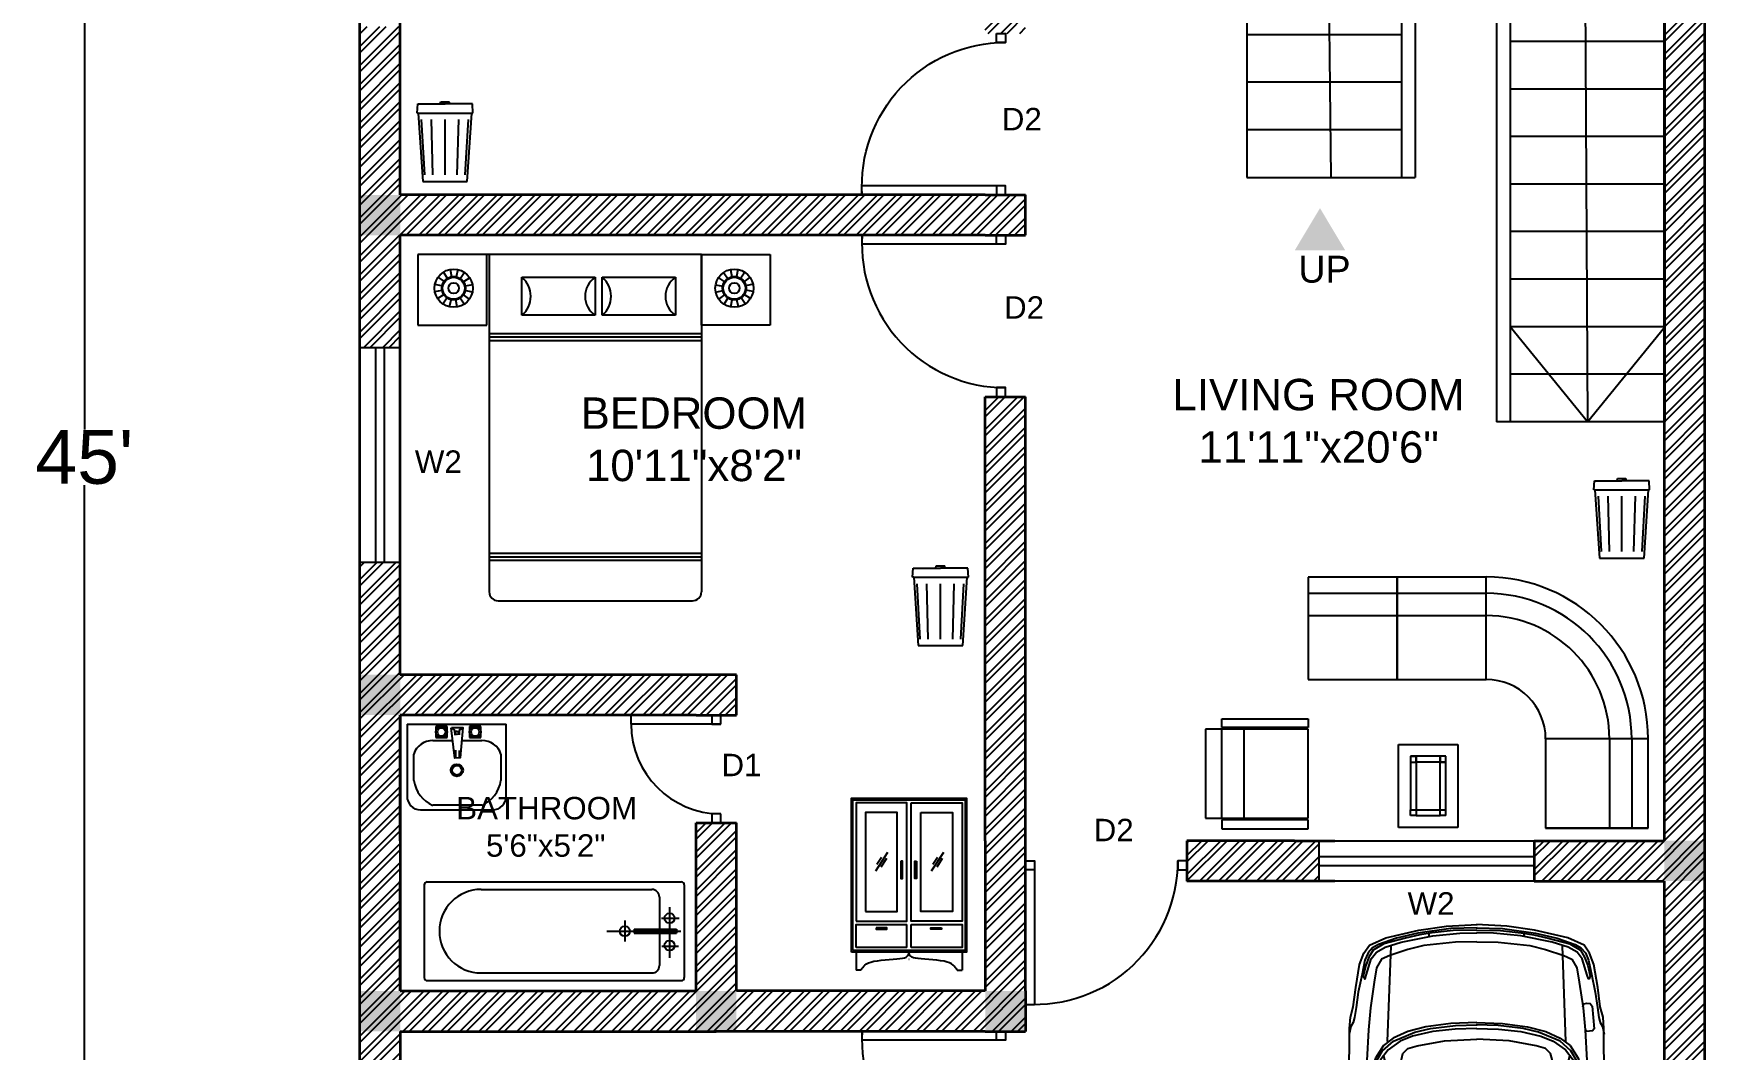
# Model space of a CAD drawing. Header units: inches. Extents: x 431 to 857, y 356 to 995.
# Drawn here: x 431.1 to 804, y 534.9 to 761.5 of the extents above; entities that cross this region are included whole.
import ezdxf

# ---------------------------------------------------------------- set-up
doc = ezdxf.new("R2010")
doc.units = ezdxf.units.IN
doc.header["$MEASUREMENT"] = 0
doc.layers.get('0').update_dxf_attribs({"color": 255})
doc.layers.get('Defpoints').update_dxf_attribs({"color": 255})
doc.layers.add('01.Wall', color=7, linetype='Continuous', lineweight=35)
for name, color, linetype in [('02.Window', 10, 'Continuous'), ('03.Doors', 30, 'Continuous'), ('05.Stairs', 50, 'Continuous'), ('06.Column', 255, 'Continuous'), ('07.Annotations', 255, 'Continuous'), ('08.Dimensions', 255, 'Continuous'), ('09.Hatching', 255, 'Continuous'), ('10.Labels', 255, 'Continuous'), ('11.Furniture', 252, 'Continuous'), ('ACCESORI', 255, 'Continuous'), ('cad-block.com', 3, 'Continuous'), ('MUEBLE', 255, 'Continuous'), ('VATDUNG', 255, 'Continuous')]:
    doc.layers.add(name, color=color, linetype=linetype)
doc.styles.get("Standard").update_dxf_attribs({"font": 'arial.ttf'})
doc.dimstyles.get("Standard").update_dxf_attribs({"dimtxt": 12, "dimasz": 3.625, "dimexe": 5, "dimexo": 3.6875, "dimgap": 0.09, "dimtad": 0, "dimtih": 1, "dimtoh": 1, "dimdec": 4, "dimzin": 0, "dimdsep": 46, "dimlunit": 4, "dimtxsty": 'Standard', "dimblk": 'OBLIQUE', "dimblk1": 'ARCHTICK', "dimblk2": 'OBLIQUE', "dimcen": 0.15625, "dimdle": 5, "dimclrd": 251, "dimclre": 251, "dimadec": 0, "dimazin": 0, "dimtfac": 1, "dimtdec": 4, "dimtofl": 0, "dimtmove": 0, "dimatfit": 3, "dimldrblk": 'OBLIQUE', "dimfxl": 0, "dimtolj": 1, "dimtzin": 0, "dimarcsym": 0})

# ---------------------------------------------------------------- blocks, each defined once
blk = doc.blocks.new('Staircase')
for p, q in [((-93.2, 152.6), (-93.2, 118.1)), ((-78.4, 152.6), (-93.2, 152.6)), ((-93.2, 116.6), (-57.2, 152.6)), ((-36, 152.6), (-78.4, 152.6)), ((-57.2, 152.6), (-57.2, 118.1)), ((-46.6, 152.6), (-46.6, 118.1)), ((-36, 152.6), (-36, 118.1)), ((0, 116.6), (-36, 152.6)), ((0, 152.6), (-36, 152.6)), ((0, 116.6), (0, 152.6)), ((-74.45, 54.5), (-75.2, 134.6)), ((-75.2, 134.6), (-18, 134.6)), ((-18, 134.6), (-17.25, 0)), ((-93.2, 118.1), (-93.2, 54.5)), ((-78.4, 116.6), (-93.2, 116.6)), ((-78.4, 116.6), (-58.7, 116.6)), ((-58.7, 115.1), (-58.7, 118.1)), ((-58.7, 118.1), (-57.2, 118.1)), ((-34.5, 118.1), (-57.2, 118.1)), ((-34.5, 118.1), (-34.5, 0)), ((0, 116.6), (-34.5, 116.6)), ((0, 116.6), (0, 0)), ((-58.7, 115.1), (-58.7, 54.5)), ((-55.7, 115.1), (-37.5, 115.1)), ((-55.7, 115.1), (-55.7, 54.5)), ((-37.5, 115.1), (-37.5, 0)), ((-58.7, 107.5), (-93.2, 107.5)), ((0, 106), (-34.5, 106)), ((-58.7, 96.9), (-93.2, 96.9)), ((0, 95.4), (-34.5, 95.4)), ((-58.7, 86.3), (-93.2, 86.3)), ((0, 84.8), (-34.5, 84.8)), ((-58.7, 75.7), (-93.2, 75.7)), ((0, 74.2), (-34.5, 74.2)), ((-58.7, 65.1), (-93.2, 65.1)), ((0, 63.6), (-34.5, 63.6)), ((-93.2, 54.5), (-55.7, 54.5)), ((0, 53), (-34.5, 53)), ((0, 42.4), (-34.5, 42.4)), ((0, 31.8), (-34.5, 31.8)), ((0, 21.2), (-34.5, 21.2)), ((-17.25, 0), (-34.5, 21.2)), ((-17.25, 0), (0, 21.2)), ((0, 10.6), (-34.5, 10.6)), ((-34.5, 0), (-37.5, 0)), ((0, 0), (-34.5, 0))]:
    blk.add_line(p, q)
blk = doc.blocks.new('new window 2')
at = {"layer": '02.Window'}
for p, q in [((0, 9), (48, 9)), ((0, 0), (0, 9)), ((48, 9), (48, 0)), ((0, 5.5), (48, 5.5)), ((0, 3.5), (48, 3.5)), ((48, 0), (0, 0))]:
    blk.add_line(p, q, dxfattribs=at)
blk = doc.blocks.new('dooooor')
at = {"layer": '03.Doors'}
for p, q in [((-2, 24), (-20, 24)), ((-20, 22), (-20, 24)), ((0, 24), (-2, 24)), ((-2, 24), (-2, 22)), ((0, 22), (0, 24)), ((0, 22), (-20, 22)), ((-2, 22), (0, 22)), ((0, 2), (-2, 2)), ((-2, 2), (-2, 0)), ((-2, 0), (0, 0)), ((0, 0), (0, 2))]:
    blk.add_line(p, q, dxfattribs=at)
blk.add_arc((0, 22), 20, 180, 270, dxfattribs=at)
blk = doc.blocks.new('door_edited')
at = {"layer": '03.Doors'}
for p, q in [((0, 35.98), (-32, 35.98)), ((-32, 35.98), (-32, 33.98)), ((0, 33.98), (-32, 33.98)), ((-2, 35.98), (0, 35.98)), ((-2, 33.98), (-2, 35.98)), ((0, 33.98), (-2, 33.98)), ((0, 35.98), (0, 33.98))]:
    blk.add_line(p, q, dxfattribs=at)
for points in [[(-2, 33.98), (-2, 35.98), (0, 35.98), (0, 33.98)], [(-2, 0), (0, 0), (0, 2), (-2, 2)]]:
    blk.add_lwpolyline(points, close=True, dxfattribs=at)
blk.add_arc((0, 33.98), 32, 176.4167, 270.0017, dxfattribs=at)
blk = doc.blocks.new('A$C4ACC5314')
at = {"linetype": 'Continuous'}
for p, q in [((0, 1.9509), (0, 1.5516)), ((0.3883, 1.9509), (0, 1.9509)), ((1.5983, 1.9509), (0.3883, 1.9509)), ((0.3883, 1.5516), (0.3883, 1.9509)), ((0.4025, 1.9509), (0.4025, 0.05)), ((1.5983, 1.9509), (1.5983, 0.05)), ((1.5983, 1.9509), (1.9865, 1.9509)), ((1.5983, 1.5516), (1.5983, 1.9509)), ((1.9865, 1.9509), (1.9865, 1.5516)), ((0.1138, 1.8218), (0.1477, 1.7984)), ((0.1439, 1.851), (0.1663, 1.8163)), ((0.1829, 1.8664), (0.1903, 1.8258)), ((0.2249, 1.8657), (0.2162, 1.8254)), ((0.2633, 1.849), (0.2399, 1.8151)), ((0.2925, 1.8189), (0.2579, 1.7966)), ((0.5869, 1.8218), (0.9991, 1.8218)), ((0.5869, 1.6079), (0.5869, 1.8218)), ((0.9991, 1.8218), (0.9991, 1.6079)), ((1.0398, 1.8218), (1.452, 1.8218)), ((1.0398, 1.6079), (1.0398, 1.8218)), ((1.452, 1.8218), (1.452, 1.6079)), ((1.694, 1.8189), (1.7286, 1.7966)), ((1.7232, 1.849), (1.7466, 1.8151)), ((1.7617, 1.8657), (1.7704, 1.8254)), ((1.8036, 1.8664), (1.7962, 1.8258)), ((1.8426, 1.851), (1.8203, 1.8163)), ((1.8727, 1.8218), (1.8388, 1.7984)), ((0.0964, 1.7414), (0.137, 1.7488)), ((0.0971, 1.7833), (0.1374, 1.7746)), ((0.1118, 1.7024), (0.1465, 1.7247)), ((0.141, 1.6723), (0.1644, 1.7062)), ((0.1795, 1.6556), (0.1882, 1.6959)), ((0.2604, 1.6703), (0.2381, 1.7049)), ((0.2905, 1.6995), (0.2567, 1.7229)), ((0.3072, 1.7379), (0.2669, 1.7467)), ((0.3079, 1.7799), (0.2674, 1.7725)), ((1.6786, 1.7799), (1.7191, 1.7725)), ((1.6793, 1.7379), (1.7196, 1.7467)), ((1.696, 1.6995), (1.7299, 1.7229)), ((1.7261, 1.6703), (1.7484, 1.7049)), ((1.807, 1.6556), (1.7983, 1.6959)), ((1.8455, 1.6723), (1.8221, 1.7062)), ((1.8747, 1.7024), (1.84, 1.7247)), ((1.8894, 1.7833), (1.8491, 1.7746)), ((1.8901, 1.7414), (1.8495, 1.7488)), ((0.2214, 1.6549), (0.214, 1.6954)), ((0.9991, 1.6079), (0.5869, 1.6079)), ((1.452, 1.6079), (1.0398, 1.6079)), ((1.7651, 1.6549), (1.7725, 1.6954)), ((0, 1.5516), (0.3883, 1.5516)), ((1.9865, 1.5516), (1.5983, 1.5516)), ((1.5983, 1.5037), (0.4025, 1.5037)), ((1.5983, 1.4849), (0.4025, 1.4849)), ((1.5983, 1.464), (0.4025, 1.464)), ((1.5983, 0.267), (0.4025, 0.267)), ((1.5983, 0.2462), (0.4025, 0.2462)), ((1.5983, 0.2273), (0.4025, 0.2273)), ((0.4525, 0), (1.5483, 0))]:
    blk.add_line(p, q, dxfattribs=at)
for centre, radius in [((0.2022, 1.7606), 0.1075), ((0.2022, 1.7606), 0.0663), ((0.2022, 1.7606), 0.0622), ((0.2022, 1.7606), 0.0298), ((1.7843, 1.7606), 0.1075), ((1.7843, 1.7606), 0.0663), ((1.7843, 1.7606), 0.0622), ((1.7843, 1.7606), 0.0298)]:
    blk.add_circle(centre, radius, dxfattribs=at)
for centre, radius, start, end in [((0.4965, 1.7148), 0.1401, 310.23268, 49.76732), ((1.0733, 1.7148), 0.1302, 124.75076, 235.24924), ((0.9493, 1.7148), 0.1401, 310.23268, 49.76732), ((1.5262, 1.7148), 0.1302, 124.75076, 235.24924), ((0.4525, 0.05), 0.05, 180, 270), ((1.5483, 0.05), 0.05, 270, 0)]:
    blk.add_arc(centre, radius, start, end, dxfattribs=at)
blk = doc.blocks.new('A$C25803E90')
for p, q in [((1600, 1631), (1620, 1583)), ((2602, 1463), (2618, 1637)), ((3624, 1513), (4253, 1489)), ((79, 1304), (108, 1317)), ((4312, 1240), (4334, 1240)), ((79, 552), (108, 539)), ((4312, 616), (4334, 616)), ((2602, 393), (2618, 219)), ((3624, 343), (4253, 366)), ((1600, 225), (1620, 273))]:
    blk.add_line(p, q)
for points in [[(0, 928), (4, 1038), (17, 1177), (59, 1405), (5, 1405), (16, 1461), (73, 1467), (90, 1537), (110, 1591), (142, 1623), (199, 1660), (264, 1684), (369, 1703), (592, 1734), (638, 1749), (703, 1756), (725, 1756), (1393, 1767), (1609, 1767)], [(1868, 927), (1875, 1132), (1894, 1297), (1913, 1384), (1929, 1425), (1944, 1451), (1990, 1472), (1636, 1575), (1461, 1628), (1461, 1639), (1462, 1655), (1444, 1689), (1422, 1715), (1396, 1746), (1383, 1767)], [(1558, 1680), (1590, 1691), (1603, 1691), (1632, 1683), (1643, 1680), (1650, 1685), (1729, 1838), (1726, 1847), (1721, 1854), (1695, 1856), (1672, 1852), (1656, 1840), (1630, 1805), (1598, 1747), (1583, 1729), (1574, 1722), (1511, 1695), (1503, 1682), (1503, 1671), (1507, 1663), (1521, 1657), (1580, 1656), (1606, 1662), (1614, 1672), (1618, 1684)], [(1693, 1767), (2695, 1769), (3709, 1762), (3784, 1757), (3851, 1738), (3979, 1722), (4130, 1697), (4204, 1669), (4257, 1632), (4304, 1525), (4354, 1307), (4380, 1126), (4392, 926)], [(2635, 1463), (2652, 1650), (2649, 1673), (2654, 1722), (2658, 1767)], [(4370, 925), (4365, 1098), (4335, 1314), (4303, 1455), (4261, 1573), (4238, 1611), (4205, 1641), (4157, 1662), (4067, 1680), (3949, 1706), (3848, 1720), (3783, 1729), (3749, 1738), (3722, 1753), (3672, 1765)], [(256, 1677), (262, 1672), (253, 1661), (198, 1637), (157, 1607), (126, 1570), (106, 1528), (88, 1466), (73, 1467), (90, 1467), (74, 1406), (59, 1406), (74, 1405), (56, 1313), (48, 1292), (35, 1273)], [(78, 1292), (72, 1302), (88, 1412), (101, 1463), (119, 1529), (148, 1582), (184, 1615), (249, 1650), (279, 1657), (262, 1632), (226, 1604)], [(1502, 1688), (974, 1677), (565, 1648), (359, 1626), (238, 1608), (199, 1592), (168, 1557), (138, 1492), (115, 1370), (107, 1303)], [(278, 1656), (380, 1679), (504, 1692), (565, 1702), (615, 1715), (644, 1735), (670, 1744), (719, 1752)], [(1334, 1616), (1394, 1635), (1460, 1639), (1618, 1647), (2145, 1655), (2720, 1647), (3121, 1638), (3389, 1614), (3493, 1586), (3564, 1546), (3627, 1475), (3686, 1334), (3710, 1232), (3730, 1068), (3734, 925)], [(4279, 928), (4275, 1068), (4255, 1276), (4228, 1379), (4188, 1499), (4164, 1552), (4107, 1585), (4013, 1600), (3846, 1626), (3702, 1639), (3299, 1661), (2649, 1685), (1655, 1692)], [(3750, 927), (3743, 1098), (3721, 1261), (3691, 1380), (3647, 1476), (3598, 1540), (3516, 1593), (3426, 1620), (3349, 1628), (3216, 1641), (3115, 1648), (3114, 1636), (2858, 1533), (2683, 1468), (2596, 1459), (2219, 1459), (2043, 1465), (1991, 1472)], [(2417, 1731), (2423, 1719), (2440, 1712), (2466, 1711), (2562, 1711), (2577, 1716), (2585, 1726), (2585, 1733), (2551, 1732), (2547, 1738), (2459, 1737), (2453, 1731), (2417, 1731)], [(4355, 928), (4353, 1083), (4337, 1220), (4323, 1302), (4303, 1396), (4264, 1538), (4223, 1608), (4178, 1635), (4122, 1656), (4052, 1673), (4035, 1665), (4035, 1661), (4060, 1653), (4167, 1620), (4210, 1586), (4244, 1529), (4276, 1423), (4317, 1217), (4334, 1039), (4337, 927)], [(62, 1262), (69, 1280), (81, 1293), (173, 1325), (495, 1382), (952, 1468), (1117, 1501), (1175, 1525), (1226, 1563), (1256, 1596), (1296, 1617)], [(1172, 1567), (1108, 1533), (1024, 1511), (123, 1338)], [(179, 1567), (483, 1599), (890, 1620), (1272, 1627), (1304, 1620), (1322, 1611)], [(1102, 927), (1110, 1097), (1127, 1234), (1158, 1364), (1201, 1476), (1240, 1540), (1281, 1586), (1333, 1614), (1394, 1610), (1652, 1534), (1945, 1449), (1899, 1463), (1869, 1372), (1845, 1240), (1830, 1070), (1826, 924)], [(3709, 927), (3705, 1070), (3691, 1217), (3660, 1349), (3627, 1430), (3570, 1510), (3504, 1560), (3393, 1597), (3270, 1612), (3089, 1625), (2651, 1636), (1834, 1639), (1464, 1630)], [(1935, 1415), (2979, 1409), (3107, 1428), (3537, 1540)], [(3155, 927), (3149, 1136), (3133, 1292), (3116, 1386), (3095, 1427)], [(3192, 926), (3189, 1115), (3177, 1249), (3172, 1297), (3175, 1328), (3193, 1345), (3219, 1358), (3506, 1422), (3547, 1413), (3578, 1379), (3596, 1318), (3629, 1140), (3639, 928)], [(26, 929), (28, 998), (32, 1068), (49, 1215), (63, 1266), (80, 1283), (87, 1275), (87, 1253), (74, 1141), (65, 1040), (62, 978), (63, 931)], [(1070, 1147), (1035, 1151), (1034, 1169), (1070, 1174), (1070, 1148)], [(0, 928), (4, 818), (17, 679), (59, 451), (5, 451), (16, 395), (73, 389), (90, 319), (110, 265), (142, 232), (199, 195), (264, 172), (369, 153), (592, 122), (638, 107), (703, 100), (725, 100), (1393, 89), (1609, 89)], [(26, 927), (28, 858), (32, 787), (49, 641), (63, 590), (80, 573), (87, 581), (87, 603), (74, 715), (65, 816), (62, 877), (63, 925)], [(1102, 929), (1110, 759), (1127, 622), (1158, 491), (1201, 380), (1240, 316), (1281, 270), (1333, 242), (1394, 246), (1652, 322), (1945, 407), (1899, 393), (1869, 484), (1845, 616), (1830, 786), (1826, 932)], [(1334, 240), (1394, 221), (1460, 216), (1618, 209), (2145, 201), (2720, 209), (3121, 218), (3389, 242), (3493, 270), (3564, 310), (3627, 381), (3686, 522), (3710, 624), (3730, 788), (3734, 931)], [(1868, 929), (1875, 724), (1894, 559), (1913, 472), (1929, 431), (1944, 405), (1990, 384), (1636, 281), (1461, 228), (1461, 216), (1462, 201), (1444, 167), (1422, 141), (1396, 110), (1383, 89)], [(3709, 929), (3705, 786), (3691, 639), (3660, 507), (3627, 426), (3570, 346), (3504, 296), (3393, 258), (3270, 244), (3089, 231), (2651, 219), (1834, 217), (1464, 226)], [(4279, 928), (4275, 788), (4255, 580), (4228, 477), (4188, 357), (4164, 304), (4107, 271), (4013, 256), (3846, 230), (3702, 217), (3299, 195), (2649, 171), (1655, 164)], [(1693, 89), (2695, 87), (3709, 94), (3784, 99), (3851, 117), (3979, 134), (4130, 159), (4204, 187), (4257, 224), (4304, 331), (4354, 549), (4380, 730), (4392, 930)], [(3750, 929), (3743, 758), (3721, 594), (3691, 475), (3647, 380), (3598, 316), (3516, 263), (3426, 236), (3349, 227), (3216, 215), (3115, 208), (3114, 220), (2858, 323), (2683, 388), (2596, 397), (2219, 397), (2043, 391), (1991, 384)], [(3155, 929), (3149, 720), (3133, 564), (3116, 470), (3095, 429)], [(3192, 930), (3189, 741), (3177, 607), (3172, 559), (3175, 527), (3193, 511), (3219, 498), (3506, 434), (3547, 443), (3578, 477), (3596, 538), (3629, 716), (3639, 928)], [(4370, 931), (4365, 758), (4335, 542), (4303, 401), (4261, 283), (4238, 245), (4205, 215), (4157, 194), (4067, 176), (3949, 150), (3848, 136), (3783, 127), (3749, 118), (3722, 103), (3672, 91)], [(4355, 928), (4353, 773), (4337, 636), (4323, 554), (4303, 460), (4264, 318), (4223, 248), (4178, 221), (4122, 200), (4052, 183), (4035, 191), (4035, 195), (4060, 203), (4167, 236), (4210, 269), (4244, 327), (4276, 433), (4317, 639), (4334, 817), (4337, 929)], [(1070, 709), (1035, 705), (1034, 687), (1070, 682), (1070, 708)], [(256, 179), (262, 184), (253, 195), (198, 219), (157, 249), (126, 286), (106, 328), (88, 390), (73, 389), (90, 389), (74, 450), (59, 450), (74, 451), (56, 543), (48, 563), (35, 583)], [(62, 594), (69, 576), (81, 562), (173, 531), (495, 473), (952, 388), (1117, 355), (1175, 331), (1226, 293), (1256, 260), (1296, 239)], [(78, 563), (72, 554), (88, 444), (101, 393), (119, 327), (148, 274), (184, 241), (249, 206), (279, 199), (262, 224), (226, 252)], [(1502, 168), (974, 179), (565, 208), (359, 230), (238, 248), (199, 264), (168, 299), (138, 364), (115, 486), (107, 553)], [(1172, 289), (1108, 323), (1024, 345), (123, 518)], [(1935, 441), (2979, 447), (3107, 428), (3537, 316)], [(2635, 393), (2652, 206), (2649, 183), (2654, 134), (2658, 89)], [(179, 289), (483, 257), (890, 236), (1272, 229), (1304, 236), (1322, 245)], [(3849, 231), (3872, 226), (3877, 206), (3874, 184), (3857, 171), (3707, 158), (3694, 169), (3690, 207), (3705, 214)], [(278, 200), (380, 177), (504, 164), (565, 154), (615, 140), (644, 121), (670, 112), (719, 104)], [(1558, 176), (1590, 165), (1603, 165), (1632, 173), (1643, 176), (1650, 171), (1729, 18), (1726, 8), (1721, 2), (1695, 0), (1672, 4), (1656, 16), (1630, 51), (1598, 108), (1583, 127), (1574, 134), (1511, 160), (1503, 174), (1503, 185), (1507, 193), (1521, 199), (1580, 200), (1606, 194), (1614, 184), (1618, 172)], [(2417, 125), (2423, 137), (2440, 144), (2466, 145), (2562, 145), (2577, 140), (2585, 130), (2585, 123), (2551, 124), (2547, 118), (2459, 119), (2453, 125), (2417, 125)]]:
    blk.add_lwpolyline(points)
for points in [[(46, 1066, -0.157943), (49, 1065, -0.089863), (51, 1063, -0.04893), (53, 1059, -0.030507), (55, 1053, -0.021648), (56, 1046, -0.017064), (58, 1039, -0.014682), (58, 1030, -0.013651), (59, 1022, -0.013651), (58, 1013, -0.014682), (58, 1005, -0.017064), (57, 997, -0.021648), (55, 990, -0.030507), (53, 985, -0.04893), (51, 981, -0.089863), (49, 978, -0.157943), (47, 977, -0.157943), (44, 978, -0.089863), (42, 981, -0.04893), (40, 985, -0.030507), (38, 990, -0.021648), (36, 997, -0.017064), (35, 1005, -0.014682), (34, 1013, -0.013651), (34, 1022, -0.013651), (34, 1030, -0.014682), (35, 1039, -0.017064), (36, 1046, -0.021648), (38, 1053, -0.030507), (39, 1059, -0.04893), (42, 1063, -0.089863), (44, 1065, -0.157943)], [(46, 1001, -0.1542), (48, 1001, -0.089935), (51, 998, -0.049765), (53, 994, -0.031256), (55, 988, -0.022257), (57, 982, -0.017575), (58, 974, -0.015137), (59, 966, -0.014079), (59, 957, -0.014079), (59, 948, -0.015137), (58, 940, -0.017575), (57, 932, -0.022257), (55, 926, -0.031256), (53, 920, -0.049765), (51, 916, -0.089935), (49, 913, -0.1542), (47, 912, -0.1542), (44, 913, -0.089935), (42, 916, -0.049765), (39, 920, -0.031256), (38, 925, -0.022257), (36, 932, -0.017575), (35, 940, -0.015137), (34, 948, -0.014079), (34, 957, -0.014079), (34, 966, -0.015137), (34, 974, -0.017575), (36, 982, -0.022257), (37, 988, -0.031256), (39, 994, -0.049765), (41, 998, -0.089935), (44, 1001, -0.1542)], [(46, 854, -0.1542), (44, 855, -0.089935), (41, 858, -0.049765), (39, 862, -0.031256), (37, 867, -0.022257), (36, 874, -0.017575), (34, 882, -0.015137), (34, 890, -0.014079), (34, 899, -0.014079), (34, 908, -0.015137), (35, 916, -0.017575), (36, 924, -0.022257), (38, 930, -0.031256), (39, 936, -0.049765), (42, 940, -0.089935), (44, 943, -0.1542), (47, 943, -0.1542), (49, 943, -0.089935), (51, 940, -0.049765), (53, 936, -0.031256), (55, 930, -0.022257), (57, 924, -0.017575), (58, 916, -0.015137), (59, 908, -0.014079), (59, 899, -0.014079), (59, 890, -0.015137), (58, 882, -0.017575), (57, 874, -0.022257), (55, 867, -0.031256), (53, 862, -0.049765), (51, 858, -0.089935), (48, 855, -0.1542)], [(46, 790, -0.157943), (44, 791, -0.089863), (42, 793, -0.04893), (39, 797, -0.030507), (38, 803, -0.021648), (36, 809, -0.017064), (35, 817, -0.014682), (34, 825, -0.013651), (34, 834, -0.013651), (34, 843, -0.014682), (35, 851, -0.017064), (36, 859, -0.021648), (38, 866, -0.030507), (40, 871, -0.04893), (42, 875, -0.089863), (44, 878, -0.157943), (47, 878, -0.157943), (49, 878, -0.089863), (51, 875, -0.04893), (53, 871, -0.030507), (55, 865, -0.021648), (57, 859, -0.017064), (58, 851, -0.014682), (58, 843, -0.013651), (59, 834, -0.013651), (58, 825, -0.014682), (58, 817, -0.017064), (56, 809, -0.021648), (55, 803, -0.030507), (53, 797, -0.04893), (51, 793, -0.089863), (49, 791, -0.157943)]]:
    blk.add_lwpolyline(points, format="xyb", close=True)
blk = doc.blocks.new('_Oblique')
at = {"color": 0, "linetype": 'ByBlock', "lineweight": -2}
blk.add_line((-0.5, -0.5), (0.5, 0.5), dxfattribs=at)
blk = doc.blocks.new('*D30')
at = {"layer": '08.Dimensions', "color": 251, "lineweight": -2, "transparency": 16777216}
for p, q in [((442.5, 942), (442.5, 673.19)), ((500.31, 937), (437.5, 937)), ((442.5, 392), (442.5, 660.81)), ((500.31, 397), (437.5, 397))]:
    blk.add_line(p, q, dxfattribs=at)
at = {"layer": 'Defpoints', "color": 0, "transparency": 16777216}
for p in [(504, 937), (442.5, 397), (504, 397)]:
    blk.add_point(p, dxfattribs=at)
at = {"layer": '08.Dimensions', "color": 251, "lineweight": -2, "transparency": 16777216, "xscale": 3.625, "yscale": 3.625, "zscale": 3.625}
for p, rotation in [((442.5, 937), 90), ((442.5, 397), 270)]:
    blk.add_blockref('_Oblique', p, dxfattribs=dict(at, rotation=rotation))
at = {"layer": '08.Dimensions', "color": 0, "transparency": 16777216, "insert": (442.5, 667), "char_height": 12, "attachment_point": 5}
blk.add_mtext("\\A1;45'", dxfattribs=at)

msp = doc.modelspace()

# ---------------------------------------------------------------- hatches: boundary and pattern name
at = {"layer": '06.Column', "true_color": 0xffffff}
h = msp.add_hatch(color=7, dxfattribs=at)
h.dxf.hatch_style = 1
h.paths.add_polyline_path([(513, 725.5), (504, 725.5), (504, 716.5), (513, 716.5)])
h = msp.add_hatch(color=7, dxfattribs=at)
h.dxf.hatch_style = 1
h.paths.add_polyline_path([(513, 618.5), (504, 618.5), (504, 609.5), (513, 609.5)])
h = msp.add_hatch(color=7, dxfattribs=at)
h.dxf.hatch_style = 1
h.paths.add_polyline_path([(804, 581.5), (795, 581.5), (795, 572.5), (804, 572.5)])
h = msp.add_hatch(color=7, dxfattribs=at)
h.dxf.hatch_style = 1
h.paths.add_polyline_path([(513, 548), (504, 548), (504, 539), (513, 539)])
h = msp.add_hatch(color=7, dxfattribs=at)
h.dxf.hatch_style = 1
h.paths.add_polyline_path([(588, 548), (579, 548), (579, 539), (588, 539)])
h = msp.add_hatch(color=7, dxfattribs=at)
h.dxf.hatch_style = 1
h.paths.add_polyline_path([(652.5, 548), (643.5, 548), (643.5, 539), (652.5, 539)])
at = {"layer": '09.Hatching', "true_color": 0xffffff}
h = msp.add_hatch(dxfattribs=at)
h.set_pattern_fill('ANSI32', scale=8)
h.paths.add_polyline_path([(652.5, 725.5), (643.5, 725.5), (616, 725.5), (513, 725.5), (513, 763), (504, 763), (504, 691.5), (513, 691.5), (513, 716.5), (643.5, 716.5), (648, 716.5), (652.5, 716.5)])
h.paths.add_polyline_path([(592.5, 928), (592.5, 932.5), (712.5, 932.5), (712.5, 928), (712.5, 912.25), (721.5, 912.25), (721.5, 928), (741.75, 928), (741.75, 937), (566.25, 937), (566.25, 928), (583.5, 928), (583.5, 881.5), (586, 881.5), (588, 881.5), (592.5, 881.5)])
h.paths.add_polyline_path([(721.5, 876.25), (712.5, 876.25), (712.5, 860.5), (721.5, 860.5)])
h.paths.add_polyline_path([(513, 928), (530.25, 928), (530.25, 937), (504, 937), (504, 811), (513, 811), (513, 848.5), (643.5, 848.5), (643.5, 761.5), (652.5, 761.5), (652.5, 857.5), (588, 857.5), (586, 857.5), (583.5, 857.5), (513, 857.5)])
h.paths.add_polyline_path([(718, 581.5), (712.5, 581.5), (700.5, 581.5), (688.5, 581.5), (688.5, 577), (688.5, 572.5), (700.5, 572.5), (712.5, 572.5), (718, 572.5)])
h.paths.add_polyline_path([(548.25, 451), (513, 451), (513, 465), (504, 465), (504, 397), (670.5, 397), (670.5, 401.5), (513, 401.5), (513, 442), (548.25, 442)])
h.paths.add_polyline_path([(652.5, 503), (643.5, 503), (643.5, 470.5), (643.5, 451), (608.25, 451), (608.25, 442), (652.5, 442), (652.5, 461.5)])
h.paths.add_polyline_path([(513, 609.5), (579, 609.5), (582.5, 609.5), (584.5, 609.5), (588, 609.5), (588, 618.5), (513, 618.5), (513, 643.5), (504, 643.5), (504, 525), (513, 525), (513, 539), (583.5, 539), (588, 539), (643.5, 539), (648, 539), (652.5, 539), (652.5, 548), (652.5, 577), (652.5, 680.5), (643.5, 680.5), (643.5, 581.5), (643.5, 548), (588, 548), (588, 585.5), (579, 585.5), (579, 548), (513, 548)])
h = msp.add_hatch(dxfattribs=at)
h.set_pattern_fill('ANSI32', scale=8)
h.paths.add_polyline_path([(795, 581.5), (766, 581.5), (766, 572.5), (795, 572.5)])
h.paths.add_polyline_path([(804, 827.5), (795, 827.5), (795, 581.5), (804, 397)])
h.paths.add_polyline_path([(795, 581.5), (795, 572.5), (795, 401.5), (783, 401.5), (783, 397), (804, 397)])
h.paths.add_polyline_path([(804, 836.5), (795, 836.5), (795, 827.5), (804, 827.5)])
h.paths.add_polyline_path([(795, 836.5), (712.5, 836.5), (712.5, 827.5), (795, 827.5)])
h.paths.add_polyline_path([(804, 928), (795, 928), (795, 836.5), (804, 836.5)])
h = msp.add_hatch(color=7, dxfattribs=at)
h.dxf.hatch_style = 1
h.paths.add_polyline_path([(712.54, 713.1), (723.85, 713.1), (718.19, 722.53)])

# ---------------------------------------------------------------- linework, layer by layer
at = {"color": 7, "true_color": 0xffffff}
for p, q in [((514.5, 607.5), (514.5, 591.42)), ((514.5, 607.5), (536.61, 607.5)), ((523.42, 607), (520.91, 607)), ((520.91, 607), (520.91, 604.49)), ((520.91, 604.49), (523.42, 604.49)), ((523.42, 604.49), (523.42, 607)), ((528.45, 607), (528.45, 604.49)), ((530.96, 607), (528.45, 607)), ((528.45, 604.49), (530.96, 604.49)), ((530.96, 604.49), (530.96, 607)), ((536.61, 591.42), (536.61, 607.5)), ((516, 594.93), (516, 600.81)), ((520.27, 603.82), (524.72, 603.82)), ((526.68, 603.82), (531.18, 603.82)), ((535.45, 600.81), (535.45, 594.93)), ((531.18, 589.4), (520.27, 589.4)), ((517.51, 588.41), (533.59, 588.41))]:
    msp.add_line(p, q, dxfattribs=at)
for points in [[(516.76, 743.73), (516.88, 745.77)], [(516.88, 745.77), (522.98, 745.77)], [(521.92, 745.77), (522.04, 746.27)], [(522.04, 746.27), (523.91, 746.27)], [(529.07, 745.77), (522.98, 745.77)], [(524.03, 745.77), (523.91, 746.27)], [(529.2, 743.73), (529.07, 745.77)], [(517, 743.73), (516.76, 743.73)], [(517, 743.73), (528.95, 743.73)], [(517, 743.73), (518, 728.5)], [(518.45, 729.97), (517.76, 742.29)], [(520.25, 729.97), (519.93, 742.29)], [(522.98, 729.97), (522.98, 742.29)], [(525.7, 729.97), (526.03, 742.29)], [(527.5, 729.97), (528.2, 742.29)], [(527.95, 728.5), (528.95, 743.73)], [(528.95, 743.73), (529.2, 743.73)], [(518, 728.5), (527.95, 728.5)], [(779.3, 659.73), (779.43, 661.77)], [(779.43, 661.77), (785.52, 661.77)], [(784.47, 661.77), (784.59, 662.27)], [(784.59, 662.27), (786.46, 662.27)], [(791.62, 661.77), (785.52, 661.77)], [(786.58, 661.77), (786.46, 662.27)], [(791.74, 659.73), (791.62, 661.77)], [(779.55, 659.73), (779.3, 659.73)], [(779.55, 659.73), (791.5, 659.73)], [(779.55, 659.73), (780.55, 644.5)], [(781, 645.97), (780.3, 658.29)], [(782.8, 645.97), (782.47, 658.29)], [(785.52, 645.97), (785.52, 658.29)], [(788.25, 645.97), (788.57, 658.29)], [(790.05, 645.97), (790.74, 658.29)], [(790.5, 644.5), (791.5, 659.73)], [(791.5, 659.73), (791.74, 659.73)], [(627.3, 640.23), (627.43, 642.27)], [(627.43, 642.27), (633.52, 642.27)], [(632.47, 642.27), (632.59, 642.77)], [(632.59, 642.77), (634.46, 642.77)], [(639.62, 642.27), (633.52, 642.27)], [(634.58, 642.27), (634.46, 642.77)], [(639.74, 640.23), (639.62, 642.27)], [(780.55, 644.5), (790.5, 644.5)], [(627.55, 640.23), (627.3, 640.23)], [(627.55, 640.23), (639.5, 640.23)], [(627.55, 640.23), (628.55, 625)], [(629, 626.47), (628.3, 638.79)], [(630.8, 626.47), (630.47, 638.79)], [(633.52, 626.47), (633.52, 638.79)], [(636.25, 626.47), (636.57, 638.79)], [(638.05, 626.47), (638.74, 638.79)], [(638.5, 625), (639.5, 640.23)], [(639.5, 640.23), (639.74, 640.23)], [(628.55, 625), (638.5, 625)], [(524.42, 606.72), (526.93, 606.72), (526.36, 599.98), (525.18, 599.91), (524.38, 606.7)], [(524.38, 606.7), (525.12, 606.14), (525.18, 605.03)], [(526.91, 606.7), (526.11, 606.14), (526.11, 605.09)], [(525.12, 599.91), (525.37, 600.16), (525.37, 601.7)], [(526.3, 599.91), (526.17, 600.1), (526.17, 601.64)]]:
    msp.add_lwpolyline(points, dxfattribs=at)
for centre, radius in [((522.17, 605.75), 1.26), ((522.17, 605.75), 0.902), ((525.62, 605.53), 0.37), ((529.7, 605.75), 1.26), ((529.7, 605.75), 0.902), ((525.63, 597.21), 1.37), ((525.63, 597.21), 1.06)]:
    msp.add_circle(centre, radius, dxfattribs=at)
for centre, radius, start, end in [((520.11, 599.51), 4.31, 87.8863, 162.5489), ((531.34, 599.51), 4.31, 17.4511, 92.1137), ((523.25, 596.11), 7.35, 189.3166, 246.0719), ((528.2, 596.11), 7.35, 293.9281, 350.6834), ((517.51, 591.42), 3.01, 180, 270), ((533.59, 591.42), 3.01, 270, 0)]:
    msp.add_arc(centre, radius, start, end, dxfattribs=at)
at = {"layer": '01.Wall', "color": 7, "true_color": 0xffffff}
for p, q in [((504, 397), (504, 937)), ((804, 937), (804, 397)), ((513, 725.5), (513, 848.5)), ((795, 827.5), (795, 581.5)), ((643.5, 725.5), (513, 725.5)), ((643.5, 725.5), (652.5, 725.5)), ((652.5, 716.5), (652.5, 725.5)), ((643.5, 716.5), (513, 716.5)), ((513, 618.5), (513, 716.5)), ((643.5, 716.5), (652.5, 716.5)), ((643.5, 581.5), (643.5, 680.5)), ((643.5, 680.5), (652.5, 680.5)), ((652.5, 577), (652.5, 680.5)), ((588, 618.5), (513, 618.5)), ((588, 609.5), (588, 618.5)), ((513, 581.5), (513, 609.5)), ((513, 609.5), (513, 548)), ((579, 609.5), (513, 609.5)), ((579, 609.5), (588, 609.5)), ((579, 548), (579, 585.5)), ((579, 585.5), (588, 585.5)), ((588, 548), (588, 585.5)), ((643.5, 581.5), (643.5, 548)), ((688.5, 581.5), (688.5, 577)), ((700.5, 581.5), (688.5, 581.5)), ((712.5, 581.5), (700.5, 581.5)), ((712.5, 581.5), (721.5, 581.5)), ((766, 581.5), (795, 581.5)), ((766, 581.5), (766, 572.5)), ((652.5, 548), (652.5, 577)), ((688.5, 577), (688.5, 572.5)), ((513, 548), (513, 572.5)), ((700.5, 572.5), (688.5, 572.5)), ((712.5, 572.5), (700.5, 572.5)), ((721.5, 572.5), (712.5, 572.5)), ((766, 572.5), (795, 572.5)), ((795, 572.5), (795, 401.5)), ((513, 548), (579, 548)), ((643.5, 548), (588, 548)), ((652.5, 548), (652.5, 539)), ((513, 539), (583.5, 539)), ((513, 539), (513, 451)), ((588, 539), (583.5, 539)), ((643.5, 539), (588, 539)), ((643.5, 539), (652.5, 539))]:
    msp.add_line(p, q, dxfattribs=at)
at = {"layer": 'ACCESORI', "color": 7, "true_color": 0xffffff}
for p, q in [((518.32, 571.66), (518.32, 551)), ((519, 572.34), (575.68, 572.34)), ((531.02, 570.64), (569.12, 570.64)), ((576.35, 571.66), (576.35, 551)), ((570.82, 568.95), (570.82, 553.71)), ((563.09, 563.68), (563.09, 559.07)), ((571.26, 564.23), (575.23, 564.23)), ((573.07, 566.71), (573.07, 555.38)), ((559.07, 561.33), (575.56, 561.33)), ((565.18, 561.81), (565.18, 560.9)), ((565.18, 561.81), (574.61, 561.81)), ((565.18, 560.9), (574.61, 560.9)), ((574.61, 561.81), (574.61, 560.9)), ((571.33, 558.02), (575.03, 558.02)), ((531.02, 552.02), (569.12, 552.02)), ((519, 550.32), (575.68, 550.32))]:
    msp.add_line(p, q, dxfattribs=at)
for centre in [(573.07, 564.22), (563.09, 561.33), (573.07, 558.14)]:
    msp.add_circle(centre, 1.11, dxfattribs=at)
for centre, radius, start, end in [((519, 571.66), 0.677, 90, 180), ((531.02, 561.33), 9.31, 90, 270), ((569.12, 568.95), 1.69, 0, 90), ((575.68, 571.66), 0.677, 0, 90), ((569.12, 553.71), 1.69, 270, 0), ((519, 551), 0.677, 180, 270), ((575.68, 551), 0.677, 270, 0)]:
    msp.add_arc(centre, radius, start, end, dxfattribs=at)
at = {"layer": 'MUEBLE', "color": 7, "true_color": 0xffffff}
for p, q in [((735.41, 640.3), (715.54, 640.3)), ((715.54, 640.3), (715.54, 636.66)), ((735.41, 617.45), (735.41, 640.3)), ((755.29, 640.3), (735.41, 640.3)), ((735.41, 640.3), (735.41, 636.66)), ((755.29, 617.45), (755.29, 640.3)), ((755.29, 617.45), (755.29, 640.3)), ((715.54, 636.66), (735.41, 636.66)), ((715.54, 636.66), (715.54, 631.69)), ((735.41, 636.66), (755.29, 636.66)), ((735.41, 636.66), (735.41, 631.69)), ((715.54, 631.69), (735.41, 631.69)), ((715.54, 631.69), (715.54, 617.45)), ((735.41, 631.69), (735.41, 617.45)), ((735.41, 631.69), (755.29, 631.69)), ((715.54, 617.45), (735.41, 617.45)), ((735.41, 617.45), (755.29, 617.45)), ((696.32, 608.69), (715.54, 608.69)), ((696.32, 606.71), (696.32, 608.69)), ((715.54, 608.69), (715.54, 606.71)), ((692.68, 606.38), (692.68, 586.5)), ((715.54, 606.38), (692.68, 606.38)), ((715.54, 606.71), (696.32, 606.71)), ((696.32, 586.5), (696.32, 606.38)), ((701.29, 586.5), (701.29, 606.38)), ((715.54, 586.5), (715.54, 606.38)), ((768.54, 604.2), (768.54, 584.32)), ((782.79, 604.2), (768.54, 604.2)), ((782.79, 604.2), (782.79, 584.32)), ((787.75, 604.2), (782.79, 604.2)), ((787.75, 604.2), (787.75, 584.32)), ((791.4, 604.2), (787.75, 604.2)), ((791.4, 584.32), (791.4, 604.2)), ((735.7, 584.44, 1.99), (735.7, 602.99, 1.99)), ((735.7, 602.99, 1.99), (748.95, 602.99, 1.99)), ((738.35, 600.34, -15.9), (739.67, 600.34, -15.9)), ((739.67, 600.34, -15.9), (738.35, 600.34, -15.9)), ((738.35, 600.34, -15.9), (738.35, 599.01, -15.9)), ((739.67, 600.34, -15.9), (739.67, 599.01, -15.9)), ((739.67, 599.01, -15.9), (739.67, 600.34, -15.9)), ((744.97, 600.34, -7.95), (739.67, 600.34, -7.95)), ((746.3, 600.34, -15.9), (744.97, 600.34, -15.9)), ((744.97, 600.34, -15.9), (744.97, 599.01, -15.9)), ((744.97, 587.09, -7.95), (744.97, 600.34, -7.95)), ((746.3, 599.01, -15.9), (746.3, 600.34, -15.9)), ((748.95, 602.99, 1.99), (748.95, 584.44, 1.99)), ((738.35, 599.01, -15.9), (739.67, 599.01, -15.9)), ((738.35, 599.01, -7.95), (738.35, 588.41, -7.95)), ((746.3, 599.01, -7.95), (739.67, 599.01, -7.95)), ((739.67, 599.01, -7.95), (739.67, 587.09, -7.95)), ((744.97, 599.01, -15.9), (746.3, 599.01, -15.9)), ((746.3, 588.41, -7.95), (746.3, 599.01, -7.95)), ((692.68, 586.5), (696.32, 586.5)), ((696.32, 586.5), (701.29, 586.5)), ((715.54, 586.17), (696.32, 586.17)), ((696.32, 586.17), (696.32, 584.18)), ((701.29, 586.5), (715.54, 586.5)), ((715.54, 584.18), (715.54, 586.17)), ((738.35, 587.09, -15.9), (738.35, 588.41, -15.9)), ((738.35, 588.41, -15.9), (739.67, 588.41, -15.9)), ((738.35, 588.41, -7.95), (746.3, 588.41, -7.95)), ((739.67, 587.09, -15.9), (738.35, 587.09, -15.9)), ((739.67, 588.41, -15.9), (739.67, 587.09, -15.9)), ((739.67, 587.09, -7.95), (744.97, 587.09, -7.95)), ((744.97, 587.09, -15.9), (744.97, 588.41, -15.9)), ((744.97, 588.41, -15.9), (746.3, 588.41, -15.9)), ((746.3, 587.09, -15.9), (744.97, 587.09, -15.9)), ((746.3, 587.09, -15.9), (746.3, 588.41, -15.9)), ((696.32, 584.18), (715.54, 584.18)), ((748.95, 584.44, 1.99), (735.7, 584.44, 1.99)), ((782.79, 584.32), (768.54, 584.32)), ((768.54, 584.32), (791.4, 584.32)), ((787.75, 584.32), (782.79, 584.32)), ((791.4, 584.32), (787.75, 584.32))]:
    msp.add_line(p, q, dxfattribs=at)
for radius in [36.11, 32.46, 27.49, 13.25]:
    msp.add_arc((755.29, 604.2), radius, 0, 90, dxfattribs=at)
at = {"layer": 'VATDUNG', "color": 7, "true_color": 0xffffff}
for p, q in [((621.73, 578.91), (618.99, 574.72)), ((634.19, 578.91), (631.44, 574.72)), ((620.36, 577.79), (619.32, 576.2)), ((621.47, 577.53), (620.22, 575.62)), ((632.82, 577.79), (631.78, 576.2)), ((633.93, 577.53), (632.68, 575.62)), ((614.67, 556.69), (614.67, 552.66)), ((638.32, 556.69), (638.32, 552.66)), ((615.73, 552.66), (614.67, 552.66)), ((637.27, 552.66), (638.32, 552.66))]:
    msp.add_line(p, q, dxfattribs=at)
for points in [[(613.64, 556.69), (613.64, 590.97), (639.35, 590.97), (639.35, 556.69)], [(613.99, 557.03), (613.99, 590.63), (639.01, 590.63), (639.01, 557.03)], [(614.67, 563.55), (625.98, 563.55), (625.98, 589.94), (614.67, 589.94)], [(627.01, 589.94), (638.32, 589.94), (638.32, 563.55), (627.01, 563.55)], [(616.81, 565.69), (623.84, 565.69), (623.84, 587.8), (616.81, 587.8)], [(629.15, 587.8), (636.18, 587.8), (636.18, 565.69), (629.15, 565.69)], [(624.7, 576.93), (624.7, 573.05), (625.08, 573.05), (625.08, 576.93)], [(628.17, 576.93), (628.17, 573.05), (627.78, 573.05), (627.78, 576.93)], [(619.14, 562.1), (619.14, 561.81), (621.57, 561.81), (621.57, 562.1)], [(633.75, 562.1), (633.75, 561.81), (631.33, 561.81), (631.33, 562.1)]]:
    msp.add_lwpolyline(points, close=True, dxfattribs=at)
for points in [[(614.67, 557.72), (614.67, 562.86), (625.98, 562.86)], [(625.98, 557.72), (625.98, 562.86)], [(627.01, 562.86), (638.32, 562.86), (638.32, 557.72), (627.01, 557.72)], [(627.01, 557.72), (627.01, 562.86)], [(625.98, 557.72), (614.67, 557.72)], [(615.73, 552.66), (615.83, 552.78), (615.99, 553), (616.17, 553.25), (616.39, 553.51), (616.66, 553.77), (617, 554.02), (617.44, 554.25), (618, 554.45), (618.68, 554.62), (619.46, 554.75), (620.32, 554.85), (621.2, 554.94), (622.09, 555.01), (622.95, 555.08), (623.75, 555.15), (624.45, 555.23), (625.03, 555.32), (625.48, 555.43), (625.84, 555.57), (626.1, 555.73), (626.28, 555.92), (626.39, 556.14), (626.45, 556.4), (626.47, 556.69)], [(637.27, 552.66), (637.17, 552.78), (637, 553), (636.82, 553.25), (636.6, 553.51), (636.34, 553.77), (635.99, 554.02), (635.55, 554.25), (635, 554.45), (634.32, 554.62), (633.53, 554.75), (632.68, 554.85), (631.79, 554.94), (630.9, 555.01), (630.04, 555.08), (629.24, 555.15), (628.54, 555.23), (627.97, 555.32), (627.51, 555.43), (627.16, 555.57), (626.9, 555.73), (626.71, 555.92), (626.6, 556.14), (626.54, 556.4), (626.53, 556.69)], [(626.53, 555.03), (626.47, 555.03)]]:
    msp.add_lwpolyline(points, dxfattribs=at)

# ---------------------------------------------------------------- block references
at = {"layer": '02.Window', "color": 7, "true_color": 0xffffff, "rotation": 90}
msp.add_blockref('new window 2', (513, 643.5), dxfattribs=at)
at = {"layer": '02.Window', "color": 7, "true_color": 0xffffff}
msp.add_blockref('new window 2', (718, 572.5), dxfattribs=at)
at = {"layer": '03.Doors', "color": 7, "true_color": 0xffffff, "xscale": -1, "rotation": 180}
msp.add_blockref('door_edited', (648, 761.48), dxfattribs=at)
at = {"layer": '03.Doors', "color": 7, "true_color": 0xffffff}
for name, p in [('door_edited', (648, 680.52)), ('dooooor', (584.5, 585.5)), ('door_edited', (648, 503.02))]:
    msp.add_blockref(name, p, dxfattribs=at)
at = {"layer": '03.Doors', "color": 7, "true_color": 0xffffff, "rotation": 90}
msp.add_blockref('door_edited', (688.48, 577), dxfattribs=at)
at = {"layer": '05.Stairs', "color": 7, "true_color": 0xffffff}
msp.add_blockref('Staircase', (795.1, 674.9), dxfattribs=at)
at = {"layer": '11.Furniture', "color": 7, "true_color": 0xffffff, "xscale": 39.58416416288305, "yscale": 39.58416416288305, "zscale": 39.58416416288305}
msp.add_blockref('A$C4ACC5314', (516.9, 635), dxfattribs=at)
at = {"layer": 'cad-block.com', "color": 7, "true_color": 0xffffff, "xscale": 0.03400557514119947, "yscale": 0.03400557514119947, "zscale": 0.03400557514119947, "rotation": 90}
msp.add_blockref('A$C25803E90', (784.72, 413.48), dxfattribs=at)

# ---------------------------------------------------------------- texts
at = {"layer": '07.Annotations', "color": 7, "true_color": 0xffffff, "attachment_point": 1}
for s, insert, char_height in [('\\pi45.36778;LIVING ROOM\\P\\pi51.1836;11\'11"x20\'6"', (639.9, 684.47), 7), ('\\pi52.70441;BEDROOM\\P\\pi53.90291;10\'11"x8\'2"', (500.52, 680.34), 7), ('\\pi57.58128;BATHROOM\\P\\pi64.22009;5\'6"x5\'2"', (467.89, 591.27), 5)]:
    msp.add_mtext_dynamic_manual_height_columns(s, width=154.4804, gutter_width=1, heights=[46.39], dxfattribs=dict(at, insert=insert, char_height=char_height))
at = {"layer": '10.Labels', "color": 7, "true_color": 0xffffff, "attachment_point": 1}
for s, width, insert, char_height in [('\\pi3.23909;D2', 14.5, (643.96, 744.89), 5), ('\\pi4.68963;UP', 20, (708.69, 711.92), 6), ('\\pi3.23909;D2', 14.5, (644.46, 702.89), 5), ('\\pi2.23806;W2', 14.5, (514, 668.52), 5), ('\\pi3.69611;D1', 14.5, (580.96, 600.89), 5), ('\\pi3.23909;D2', 14.5, (664.46, 586.39), 5), ('\\pi2.23806;W2', 14.5, (735.5, 570.02), 5)]:
    msp.add_mtext_dynamic_manual_height_columns(s, width=width, gutter_width=1, heights=[0], dxfattribs=dict(at, insert=insert, char_height=char_height))

# ---------------------------------------------------------------- dimensions: what is measured, and where the dimension line sits
at = {"layer": '08.Dimensions', "color": 7, "true_color": 0xffffff}
dim = msp.add_linear_dim(base=(442.5, 397), p1=(504, 937), p2=(504, 397), angle=90, dimstyle='Standard', override={"dimdec": 0, "dimtdec": 0, "dimtfillclr": 2}, dxfattribs=at)
dim.commit()
dim.dimension.update_dxf_attribs({"geometry": '*D30', "text_midpoint": (442.5, 667)})

doc.saveas('drawing.dxf')
